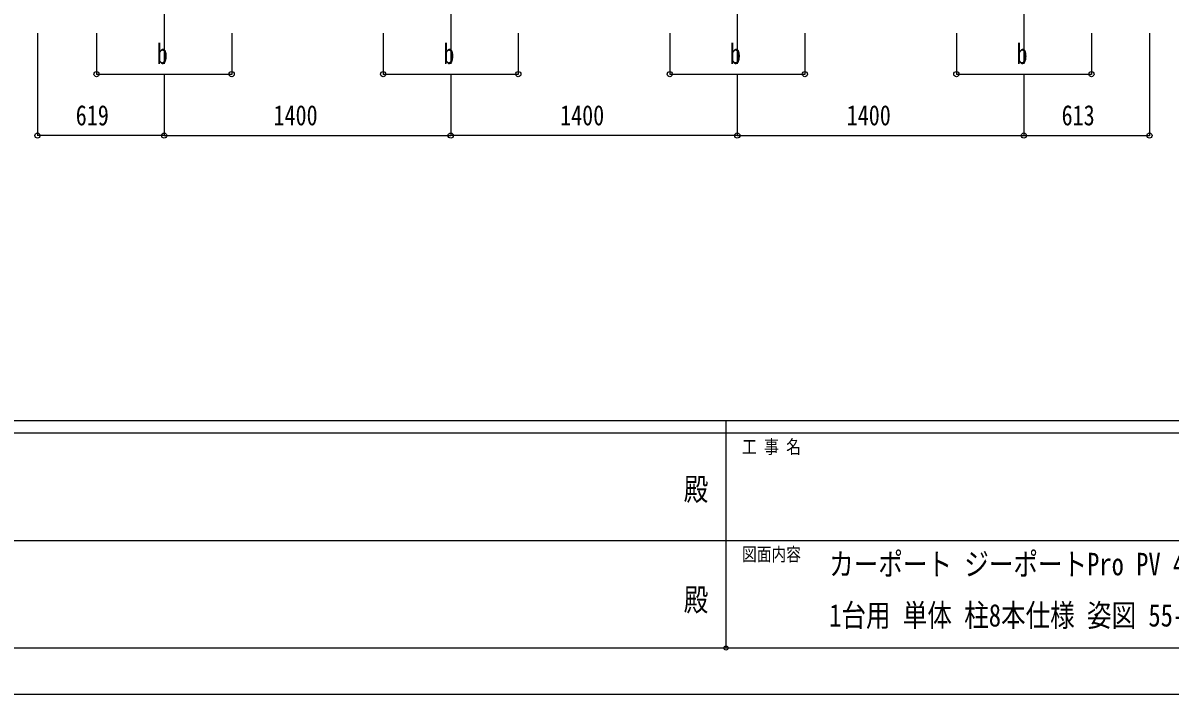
# Model space of a CAD drawing. Units: millimetres, scale not verified. Extents: x -12615 to 12615, y -8910 to 8910.
# Drawn here: x -3449 to 2155, y -8910 to -5632 of the extents above; entities that cross this region are included whole.
import ezdxf
from ezdxf.enums import TextEntityAlignment as Align

# ---------------------------------------------------------------- set-up
doc = ezdxf.new("R2010")
doc.units = ezdxf.units.MM
doc.header["$LTSCALE"] = 40
doc.header["$PDMODE"] = 32
doc.header["$PDSIZE"] = 20
for name, color, linetype in [('0-2_USER1', 3, 'Continuous'), ('0-3_YKK_12', 2, 'Continuous'), ('0-6_YKK_D', 6, 'Continuous'), ('0-7_YKK_ZWAK', 7, 'Continuous')]:
    doc.layers.add(name, color=color, linetype=linetype)
doc.styles.add('ＭＳ ゴシック', font='')
doc.styles.get('ＭＳ ゴシック').set_extended_font_data('MS Gothic')

msp = doc.modelspace()

# ---------------------------------------------------------------- linework, layer by layer
at = {"layer": '0-3_YKK_12'}
for p, q in [((-2759.22, -5332.18), (-2759.22, -5832.18)), ((-1359.22, -5332.18), (-1359.22, -5832.18)), ((40.78, -5332.18), (40.78, -5832.18)), ((1440.78, -5332.18), (1440.78, -5832.18))]:
    msp.add_line(p, q, dxfattribs=at)
at = {"layer": '0-6_YKK_D'}
for p, q in [((-3377.82, -5682.18), (-3377.82, -6183.18)), ((-3089.22, -5682.18), (-3089.22, -5883.18)), ((-2429.22, -5682.18), (-2429.22, -5883.18)), ((-1689.22, -5682.18), (-1689.22, -5883.18)), ((-1029.22, -5682.18), (-1029.22, -5883.18)), ((-289.22, -5682.18), (-289.22, -5883.18)), ((370.78, -5682.18), (370.78, -5883.18)), ((1110.78, -5682.18), (1110.78, -5883.18)), ((1770.78, -5682.18), (1770.78, -5883.18)), ((2053.96, -5682.18), (2053.96, -6183.18)), ((-3089.22, -5882.18), (-2429.22, -5882.18)), ((-2759.22, -5883.18), (-2759.22, -6183.18)), ((-2759.22, -5883.18), (-2759.22, -6183.18)), ((-1689.22, -5882.18), (-1029.22, -5882.18)), ((-1359.22, -5883.18), (-1359.22, -6183.18)), ((-1359.22, -5883.18), (-1359.22, -6183.18)), ((-289.22, -5882.18), (370.78, -5882.18)), ((40.78, -5883.18), (40.78, -6183.18)), ((40.78, -5883.18), (40.78, -6183.18)), ((1110.78, -5882.18), (1770.78, -5882.18)), ((1440.78, -5883.18), (1440.78, -6183.18)), ((1440.78, -5883.18), (1440.78, -6183.18)), ((-2759.22, -6182.18), (-3377.82, -6182.18)), ((-2759.22, -6182.18), (-1359.22, -6182.18)), ((40.78, -6182.18), (-1359.22, -6182.18)), ((40.78, -6182.18), (1440.78, -6182.18)), ((1440.78, -6182.18), (2053.96, -6182.18))]:
    msp.add_line(p, q, dxfattribs=at)
for centre in [(-3089.22, -5882.18), (-2429.22, -5882.18), (-1689.22, -5882.18), (-1029.22, -5882.18), (-289.22, -5882.18), (370.78, -5882.18), (1110.78, -5882.18), (1770.78, -5882.18), (-3377.82, -6182.18), (-2759.22, -6182.18), (-2759.22, -6182.18), (-1359.22, -6182.18), (-1359.22, -6182.18), (40.78, -6182.18), (40.78, -6182.18), (1440.78, -6182.18), (1440.78, -6182.18), (2053.96, -6182.18)]:
    msp.add_circle(centre, 12.75, dxfattribs=at)
at = {"layer": '0-7_YKK_ZWAK'}
for p, q in [((11685.06, -7575), (-11714.94, -7575)), ((-14.94, -7575), (-14.94, -8685)), ((-14.94, -7635), (-3914.94, -7635)), ((3885.06, -7635), (-14.94, -7635)), ((-3892.44, -8160), (-14.94, -8160)), ((-14.94, -8160), (3885.06, -8160)), ((-3914.94, -8685), (-14.94, -8685)), ((-14.94, -8685), (3885.06, -8685))]:
    msp.add_line(p, q, dxfattribs=at)
msp.add_lwpolyline([(-12615, -8910), (12615, -8910), (12615, 8910), (-12615, 8910)], close=True, dxfattribs=at)
msp.add_point((-14.94, -8685), dxfattribs=at)

# ---------------------------------------------------------------- texts
at = {"layer": '0-2_USER1', "style": 'ＭＳ ゴシック', "width": 0.8}
for s, p in [('カーポート ジーポートPro PV 4500タイプ\u3000', (489.47, -8363.23)), ('1台用 単体 柱8本仕様 姿図 55-30', (489.47, -8613.23))]:
    msp.add_text(s, height=110, dxfattribs=at).set_placement(p, align=Align.BOTTOM_LEFT)
at = {"layer": '0-6_YKK_D', "style": 'ＭＳ ゴシック', "width": 0.8}
for s, p in [('b', (-2795.22, -5862.18)), ('b', (-1395.22, -5862.18)), ('b', (4.78, -5862.18)), ('b', (1404.78, -5862.18)), ('619', (-3190.92, -6162.18)), ('1400', (-2224.82, -6162.18)), ('1400', (-824.82, -6162.18)), ('1400', (575.18, -6162.18)), ('613', (1624.97, -6162.18))]:
    msp.add_text(s, height=98.97, dxfattribs=at).set_placement(p, align=Align.BOTTOM_LEFT)
at = {"layer": '0-7_YKK_ZWAK', "style": 'ＭＳ ゴシック', "width": 0.8}
for s, height, p in [('工 事 名', 65.98, (63.81, -7755)), ('殿', 110, (-221, -7997.5)), ('図面内容', 65.98, (63.81, -8280)), ('殿', 110, (-221, -8537.5))]:
    msp.add_text(s, height=height, dxfattribs=at).set_placement(p, align=Align.BOTTOM_LEFT)

doc.saveas('drawing.dxf')
